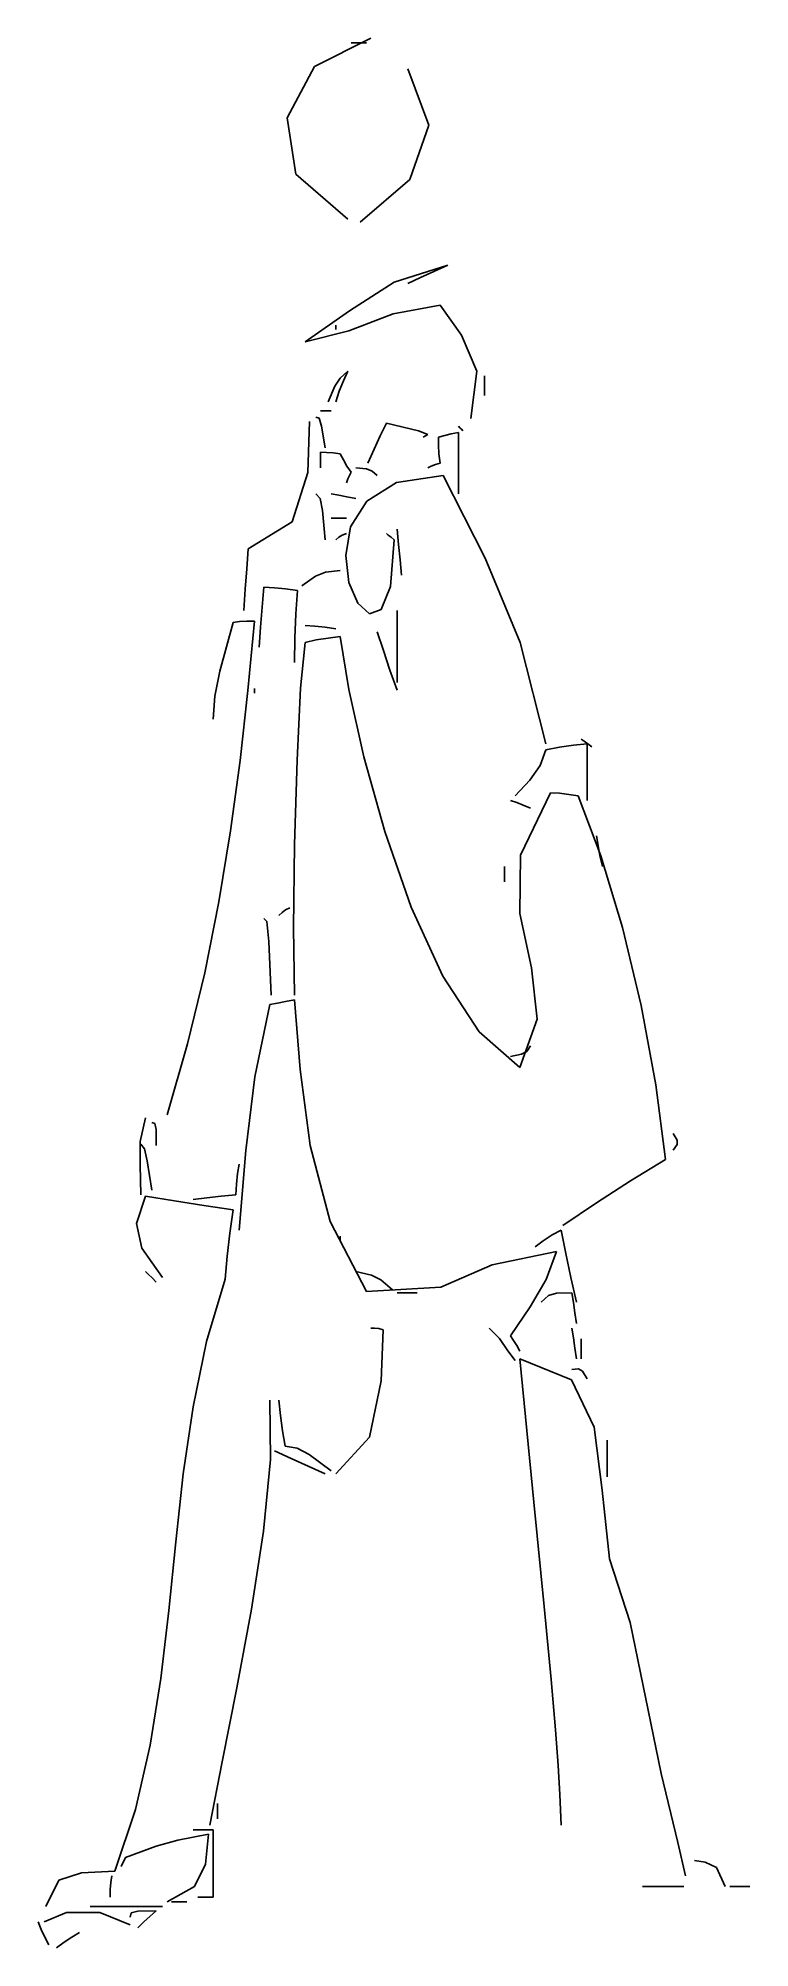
# Model space of a CAD drawing. Extents: x 0.53 to 1.22, y -0.03 to 1.82.
import ezdxf

# ---------------------------------------------------------------- set-up
doc = ezdxf.new("R2010")
doc.units = 0
doc.header["$LTSCALE"] = 0.000394
doc.layers.get('0').update_dxf_attribs({"linetype": 'CONTINUOUS'})

msp = doc.modelspace()

# ---------------------------------------------------------------- linework, layer by layer
for p, q in [((0.8004, 1.7941), (0.8552, 1.8217)), ((0.8359, 1.8172), (0.8404, 1.8172)), ((0.8404, 1.8172), (0.8453, 1.8172)), ((0.8453, 1.8172), (0.8508, 1.8172)), ((0.7739, 1.7446), (0.8004, 1.7941)), ((0.9113, 1.7376), (0.8909, 1.792)), ((0.7825, 1.6899), (0.7739, 1.7446)), ((0.8927, 1.6849), (0.9113, 1.7376)), ((0.8329, 1.6464), (0.7825, 1.6899)), ((0.8448, 1.6435), (0.8927, 1.6849)), ((0.8775, 1.5856), (0.9295, 1.6019)), ((0.9162, 1.5959), (0.9032, 1.59)), ((0.9295, 1.6019), (0.9162, 1.5959)), ((0.8344, 1.5578), (0.8775, 1.5856)), ((0.9032, 1.59), (0.8909, 1.584)), ((0.7914, 1.5276), (0.8344, 1.5578)), ((0.8766, 1.5547), (0.8338, 1.5382)), ((0.9221, 1.5633), (0.8766, 1.5547)), ((0.943, 1.5341), (0.9221, 1.5633)), ((0.8338, 1.5382), (0.7914, 1.5276)), ((0.8211, 1.5425), (0.8211, 1.5439)), ((0.8211, 1.541), (0.8211, 1.5425)), ((0.8211, 1.5395), (0.8211, 1.541)), ((0.9576, 1.4993), (0.943, 1.5341)), ((0.8253, 1.4924), (0.8329, 1.4994)), ((0.8329, 1.4994), (0.8285, 1.49)), ((0.9518, 1.4534), (0.9576, 1.4993)), ((0.8136, 1.4697), (0.8203, 1.4847)), ((0.8203, 1.4847), (0.8253, 1.4924)), ((0.8245, 1.48), (0.8211, 1.4697)), ((0.8285, 1.49), (0.8245, 1.48)), ((0.9651, 1.4889), (0.9651, 1.4949)), ((0.9651, 1.4826), (0.9651, 1.4889)), ((0.9651, 1.4756), (0.9651, 1.4826)), ((0.8092, 1.4608), (0.8062, 1.4608)), ((0.8126, 1.4608), (0.8092, 1.4608)), ((0.8166, 1.4608), (0.8126, 1.4608)), ((0.7939, 1.4013), (0.7958, 1.4504)), ((0.8051, 1.4537), (0.8018, 1.4548)), ((0.8074, 1.446), (0.8051, 1.4537)), ((0.8107, 1.4251), (0.8074, 1.446)), ((0.8641, 1.4366), (0.8701, 1.4489)), ((0.8701, 1.4489), (0.9011, 1.4415)), ((0.9414, 1.4444), (0.9399, 1.4459)), ((0.9428, 1.443), (0.9414, 1.4444)), ((0.9443, 1.4415), (0.9428, 1.443)), ((0.8582, 1.4236), (0.8641, 1.4366)), ((0.9011, 1.4415), (0.9103, 1.438)), ((0.9103, 1.438), (0.9057, 1.4355)), ((0.9266, 1.437), (0.9206, 1.4355)), ((0.9206, 1.4355), (0.9206, 1.4277)), ((0.9206, 1.4277), (0.921, 1.4191)), ((0.9329, 1.4385), (0.9266, 1.437)), ((0.9399, 1.44), (0.9329, 1.4385)), ((0.9399, 1.4206), (0.9399, 1.44)), ((0.8062, 1.4207), (0.8062, 1.4162)), ((0.8122, 1.4206), (0.8062, 1.4207)), ((0.8062, 1.4162), (0.8062, 1.4113)), ((0.8062, 1.4113), (0.8062, 1.4058)), ((0.8185, 1.4202), (0.8122, 1.4206)), ((0.8255, 1.4192), (0.8185, 1.4202)), ((0.8285, 1.4133), (0.8255, 1.4192)), ((0.8319, 1.4073), (0.8285, 1.4133)), ((0.8359, 1.4014), (0.8319, 1.4073)), ((0.851, 1.4046), (0.8404, 1.4058)), ((0.8523, 1.4103), (0.8582, 1.4236)), ((0.9136, 1.4073), (0.9102, 1.4058)), ((0.9176, 1.4088), (0.9136, 1.4073)), ((0.9221, 1.4103), (0.9176, 1.4088)), ((0.921, 1.4191), (0.9221, 1.4103)), ((0.9399, 1.4009), (0.9399, 1.4206)), ((0.7789, 1.3535), (0.7939, 1.4013)), ((0.8315, 1.391), (0.8329, 1.395)), ((0.8329, 1.395), (0.8344, 1.3984)), ((0.8344, 1.3984), (0.8359, 1.4014)), ((0.8564, 1.4026), (0.851, 1.4046)), ((0.88, 1.3915), (0.8511, 1.3734)), ((0.8612, 1.3984), (0.8564, 1.4026)), ((0.925, 1.3984), (0.88, 1.3915)), ((0.9657, 1.3182), (0.925, 1.3984)), ((0.9399, 1.3806), (0.9399, 1.4009)), ((0.806, 1.376), (0.8018, 1.3806)), ((0.8084, 1.3644), (0.806, 1.376)), ((0.8241, 1.3791), (0.8166, 1.3806)), ((0.8319, 1.3776), (0.8241, 1.3791)), ((0.8404, 1.3761), (0.8319, 1.3776)), ((0.8511, 1.3734), (0.8355, 1.3484)), ((0.7364, 1.3271), (0.7789, 1.3535)), ((0.8107, 1.336), (0.8084, 1.3644)), ((0.8166, 1.3568), (0.8211, 1.3568)), ((0.8211, 1.3568), (0.826, 1.3568)), ((0.826, 1.3568), (0.8315, 1.3568)), ((0.8211, 1.336), (0.8241, 1.3386)), ((0.8241, 1.3386), (0.8274, 1.3404)), ((0.8274, 1.3404), (0.8315, 1.342)), ((0.8355, 1.3484), (0.8307, 1.3209)), ((0.872, 1.3404), (0.8701, 1.342)), ((0.8746, 1.3386), (0.872, 1.3404)), ((0.874, 1.2909), (0.8775, 1.336)), ((0.8775, 1.336), (0.8746, 1.3386)), ((0.882, 1.3316), (0.8805, 1.3464)), ((0.8834, 1.3167), (0.882, 1.3316)), ((0.7349, 1.3078), (0.7364, 1.3271)), ((0.8307, 1.3209), (0.8339, 1.2948)), ((0.8849, 1.3019), (0.8834, 1.3167)), ((0.9997, 1.2366), (0.9657, 1.3182)), ((0.7334, 1.2881), (0.7349, 1.3078)), ((0.7884, 1.2915), (0.8016, 1.3009)), ((0.8016, 1.3009), (0.8113, 1.3048)), ((0.8113, 1.3048), (0.8255, 1.3063)), ((0.8339, 1.2948), (0.8425, 1.2746)), ((0.732, 1.2677), (0.7334, 1.2881)), ((0.7513, 1.29), (0.7498, 1.2707)), ((0.7617, 1.2896), (0.7513, 1.29)), ((0.7725, 1.2885), (0.7617, 1.2896)), ((0.7839, 1.287), (0.7725, 1.2885)), ((0.7825, 1.2643), (0.7839, 1.287)), ((0.8652, 1.2684), (0.874, 1.2909)), ((0.7424, 1.2573), (0.735, 1.2573)), ((0.7361, 1.1902), (0.7424, 1.2573)), ((0.7498, 1.2707), (0.7483, 1.2514)), ((0.7814, 1.2409), (0.7825, 1.2643)), ((0.8425, 1.2746), (0.8538, 1.2644)), ((0.8538, 1.2644), (0.8652, 1.2684)), ((0.8805, 1.245), (0.8805, 1.2677)), ((0.7216, 1.2558), (0.709, 1.2088)), ((0.7279, 1.2569), (0.7216, 1.2558)), ((0.735, 1.2573), (0.7279, 1.2569)), ((0.7483, 1.2514), (0.7468, 1.2321)), ((0.781, 1.2172), (0.7814, 1.2409)), ((0.8007, 1.2524), (0.7914, 1.2529)), ((0.8022, 1.2391), (0.7914, 1.2365)), ((0.8107, 1.2513), (0.8007, 1.2524)), ((0.8137, 1.2409), (0.8022, 1.2391)), ((0.8211, 1.2499), (0.8107, 1.2513)), ((0.8255, 1.2425), (0.8137, 1.2409)), ((0.8338, 1.1912), (0.8255, 1.2425)), ((0.8672, 1.2287), (0.8612, 1.2469)), ((0.8805, 1.2216), (0.8805, 1.245)), ((0.7914, 1.2365), (0.7871, 1.1925)), ((0.8735, 1.2097), (0.8672, 1.2287)), ((0.8805, 1.1979), (0.8805, 1.2216)), ((1.0245, 1.1385), (0.9997, 1.2366)), ((0.709, 1.2088), (0.704, 1.1846)), ((0.8805, 1.1905), (0.8735, 1.2097)), ((0.704, 1.1846), (0.7023, 1.1623)), ((0.7286, 1.1224), (0.7361, 1.1902)), ((0.7424, 1.1905), (0.7424, 1.192)), ((0.7424, 1.189), (0.7424, 1.1905)), ((0.7424, 1.1875), (0.7424, 1.189)), ((0.7871, 1.1925), (0.7836, 1.1227)), ((0.8483, 1.126), (0.8338, 1.1912)), ((1.0245, 1.1326), (1.0191, 1.1174)), ((1.0379, 1.1351), (1.0245, 1.1326)), ((1.0513, 1.137), (1.0379, 1.1351)), ((1.0646, 1.1385), (1.0513, 1.137)), ((1.0617, 1.1411), (1.0587, 1.143)), ((1.0651, 1.1385), (1.0617, 1.1411)), ((1.0646, 1.1206), (1.0646, 1.1385)), ((1.0691, 1.1355), (1.0651, 1.1385)), ((0.7193, 1.0542), (0.7286, 1.1224)), ((0.7836, 1.1227), (0.7812, 1.0409)), ((0.8685, 1.0534), (0.8483, 1.126)), ((1.0191, 1.1174), (1.0091, 1.1032)), ((1.0646, 1.1024), (1.0646, 1.1206)), ((1.0091, 1.1032), (0.9948, 1.088)), ((1.029, 1.091), (0.9999, 1.0307)), ((1.0379, 1.0906), (1.029, 1.091)), ((1.0646, 1.0836), (1.0646, 1.1024)), ((0.9964, 1.0816), (0.9904, 1.0836)), ((1.0027, 1.0791), (0.9964, 1.0816)), ((1.0097, 1.0761), (1.0027, 1.0791)), ((1.0468, 1.0895), (1.0379, 1.0906)), ((1.0557, 1.088), (1.0468, 1.0895)), ((1.0778, 1.0299), (1.0557, 1.088)), ((0.708, 0.9856), (0.7193, 1.0542)), ((0.7812, 1.0409), (0.7802, 0.9604)), ((0.8941, 0.9804), (0.8685, 1.0534)), ((1.0751, 1.0401), (1.0735, 1.0494)), ((1.0769, 1.0301), (1.0751, 1.0401)), ((0.9844, 1.0152), (0.9844, 1.0197)), ((0.9999, 1.0307), (0.9995, 0.9743)), ((1.0795, 1.0197), (1.0769, 1.0301)), ((1.0986, 0.9605), (1.0778, 1.0299)), ((0.9844, 1.0104), (0.9844, 1.0152)), ((0.9844, 1.0049), (0.9844, 1.0104)), ((0.6942, 0.9168), (0.708, 0.9856)), ((0.9247, 0.9135), (0.8941, 0.9804)), ((0.7545, 0.9665), (0.7513, 0.9692)), ((0.7564, 0.9472), (0.7545, 0.9665)), ((0.7661, 0.9722), (0.7691, 0.9751)), ((0.7691, 0.9751), (0.7725, 0.9777)), ((0.7725, 0.9777), (0.7765, 0.9796)), ((0.9995, 0.9743), (1.0106, 0.9215)), ((0.7587, 0.895), (0.7564, 0.9472)), ((0.7802, 0.9604), (0.781, 0.895)), ((1.1168, 0.885), (1.0986, 0.9605)), ((0.6776, 0.8479), (0.6942, 0.9168)), ((0.9599, 0.8595), (0.9247, 0.9135)), ((1.0106, 0.9215), (1.0162, 0.8719)), ((0.7647, 0.8875), (0.7572, 0.8861)), ((0.7725, 0.889), (0.7647, 0.8875)), ((0.781, 0.8905), (0.7725, 0.889)), ((0.7867, 0.823), (0.781, 0.8905)), ((0.7572, 0.8861), (0.7429, 0.8159)), ((1.0162, 0.8719), (0.9993, 0.8252)), ((1.1311, 0.8084), (1.1168, 0.885)), ((0.9993, 0.8252), (0.9599, 0.8595)), ((0.6577, 0.7791), (0.6776, 0.8479)), ((0.9904, 0.8356), (1.001, 0.8379)), ((1.001, 0.8379), (1.006, 0.8406)), ((1.006, 0.8406), (1.0097, 0.846)), ((0.7429, 0.8159), (0.7339, 0.7448)), ((0.7964, 0.7494), (0.7867, 0.823)), ((1.1404, 0.7361), (1.1311, 0.8084)), ((0.6318, 0.7533), (0.6369, 0.7762)), ((0.646, 0.7709), (0.6429, 0.7717)), ((0.6471, 0.7651), (0.646, 0.7709)), ((0.6473, 0.7494), (0.6471, 0.7651)), ((1.1517, 0.7548), (1.1478, 0.7613)), ((0.6316, 0.7307), (0.6318, 0.7533)), ((0.6358, 0.7463), (0.6325, 0.7509)), ((0.6385, 0.7347), (0.6358, 0.7463)), ((0.7339, 0.7448), (0.7275, 0.6677)), ((0.8158, 0.6758), (0.7964, 0.7494)), ((1.1478, 0.745), (1.1517, 0.7505)), ((1.1517, 0.7505), (1.1517, 0.7548)), ((0.6325, 0.7019), (0.6316, 0.7307)), ((0.6429, 0.7064), (0.6385, 0.7347)), ((0.725, 0.7122), (0.7261, 0.7223)), ((0.7261, 0.7223), (0.7275, 0.7316)), ((1.1066, 0.7152), (1.1404, 0.7361)), ((0.7245, 0.7019), (0.725, 0.7122)), ((1.0736, 0.694), (1.1066, 0.7152)), ((0.6369, 0.7004), (0.6283, 0.6741)), ((0.6651, 0.696), (0.6369, 0.7004)), ((0.6933, 0.6915), (0.6651, 0.696)), ((0.683, 0.6974), (0.6964, 0.6989)), ((0.7216, 0.6871), (0.6933, 0.6915)), ((0.6964, 0.6989), (0.7101, 0.7004)), ((0.7101, 0.7004), (0.7245, 0.7019)), ((0.7186, 0.6648), (0.7216, 0.6871)), ((1.0409, 0.6722), (1.0736, 0.694)), ((0.6283, 0.6741), (0.6332, 0.65)), ((0.8508, 0.6083), (0.8158, 0.6758)), ((1.0394, 0.6677), (1.0305, 0.6629)), ((1.0439, 0.645), (1.0394, 0.6677)), ((0.6332, 0.65), (0.6532, 0.6217)), ((0.7161, 0.6425), (0.7186, 0.6648)), ((0.8255, 0.6603), (0.8255, 0.6618)), ((0.8255, 0.6588), (0.8255, 0.6603)), ((0.8255, 0.6574), (0.8255, 0.6588)), ((1.022, 0.6573), (1.0141, 0.6514)), ((1.0305, 0.6629), (1.022, 0.6573)), ((0.7141, 0.6202), (0.7161, 0.6425)), ((0.9727, 0.634), (0.9229, 0.6124)), ((1.0349, 0.647), (0.9727, 0.634)), ((1.0247, 0.6198), (1.0349, 0.647)), ((1.0487, 0.6217), (1.0439, 0.645)), ((0.6399, 0.6246), (0.6369, 0.6276)), ((0.6433, 0.6213), (0.6399, 0.6246)), ((0.6473, 0.6173), (0.6433, 0.6213)), ((0.6959, 0.5597), (0.7141, 0.6202)), ((0.8556, 0.624), (0.8404, 0.6276)), ((0.9229, 0.6124), (0.8508, 0.6083)), ((0.8648, 0.6194), (0.8556, 0.624)), ((0.876, 0.6098), (0.8648, 0.6194)), ((1.0095, 0.5934), (1.0247, 0.6198)), ((1.0542, 0.5979), (1.0487, 0.6217)), ((0.8805, 0.6069), (0.8865, 0.6069)), ((0.8865, 0.6069), (0.8928, 0.6069)), ((0.8928, 0.6069), (0.8998, 0.6069)), ((0.9904, 0.5653), (1.0095, 0.5934)), ((1.0271, 0.6042), (1.0201, 0.5979)), ((1.0348, 0.6065), (1.0271, 0.6042)), ((1.0498, 0.6069), (1.0348, 0.6065)), ((1.0513, 0.5975), (1.0498, 0.6069)), ((1.0527, 0.5875), (1.0513, 0.5975)), ((1.0542, 0.5772), (1.0527, 0.5875)), ((0.6829, 0.4966), (0.6959, 0.5597)), ((0.8586, 0.5726), (0.8552, 0.5727)), ((0.8627, 0.5723), (0.8586, 0.5726)), ((0.8671, 0.5712), (0.8627, 0.5723)), ((0.8651, 0.5218), (0.8671, 0.5712)), ((0.9797, 0.5626), (0.9696, 0.5727)), ((0.9876, 0.5506), (0.9797, 0.5626)), ((0.9933, 0.5608), (0.9904, 0.5653)), ((0.9963, 0.5559), (0.9933, 0.5608)), ((0.9993, 0.5504), (0.9963, 0.5559)), ((1.0513, 0.5634), (1.0498, 0.5727)), ((1.0527, 0.5533), (1.0513, 0.5634)), ((1.0587, 0.5563), (1.0587, 0.5623)), ((1.0587, 0.55), (1.0587, 0.5563)), ((0.9948, 0.5415), (0.9876, 0.5506)), ((0.9993, 0.543), (1.013, 0.4042)), ((1.0493, 0.5226), (0.9993, 0.543)), ((1.0542, 0.543), (1.0527, 0.5533)), ((1.0587, 0.543), (1.0587, 0.55)), ((0.8538, 0.4671), (0.8651, 0.5218)), ((1.0713, 0.4768), (1.0493, 0.5226)), ((1.0563, 0.5333), (1.0498, 0.5326)), ((1.0601, 0.531), (1.0563, 0.5333)), ((1.0646, 0.5237), (1.0601, 0.531)), ((0.7579, 0.4454), (0.7572, 0.5029)), ((0.7677, 0.4881), (0.7661, 0.5029)), ((0.6735, 0.4317), (0.6829, 0.4966)), ((0.7695, 0.4732), (0.7677, 0.4881)), ((0.7721, 0.4583), (0.7695, 0.4732)), ((0.8211, 0.4316), (0.8538, 0.4671)), ((1.079, 0.4158), (1.0713, 0.4768)), ((1.0839, 0.4524), (1.0839, 0.4643)), ((0.7511, 0.3761), (0.7579, 0.4454)), ((0.778, 0.4465), (0.7617, 0.4539)), ((0.7836, 0.4565), (0.7721, 0.4583)), ((0.7943, 0.439), (0.778, 0.4465)), ((0.7952, 0.4503), (0.7836, 0.4565)), ((0.8166, 0.4346), (0.7952, 0.4503)), ((1.0839, 0.4405), (1.0839, 0.4524)), ((0.6662, 0.3657), (0.6735, 0.4317)), ((0.8107, 0.4316), (0.7943, 0.439)), ((1.0839, 0.4286), (1.0839, 0.4405)), ((1.0861, 0.3493), (1.079, 0.4158)), ((1.013, 0.4042), (1.0229, 0.3033)), ((0.7394, 0.3006), (0.7511, 0.3761)), ((0.6595, 0.2993), (0.6662, 0.3657)), ((1.1062, 0.2876), (1.0861, 0.3493)), ((0.6518, 0.2335), (0.6595, 0.2993)), ((0.7252, 0.2243), (0.7394, 0.3006)), ((1.0229, 0.3033), (1.0297, 0.2325)), ((1.1362, 0.1415), (1.1062, 0.2876)), ((0.6415, 0.169), (0.6518, 0.2335)), ((0.711, 0.1527), (0.7252, 0.2243)), ((1.0297, 0.2325), (1.034, 0.1838)), ((0.6272, 0.1066), (0.6415, 0.169)), ((1.034, 0.1838), (1.0366, 0.1493)), ((0.6993, 0.0915), (0.711, 0.1527)), ((1.0366, 0.1493), (1.0382, 0.1212)), ((1.1524, 0.0747), (1.1362, 0.1415)), ((0.7067, 0.1078), (0.7067, 0.1123)), ((1.0382, 0.1212), (1.0394, 0.0915)), ((0.6072, 0.047), (0.6272, 0.1066)), ((0.7067, 0.103), (0.7067, 0.1078)), ((0.7067, 0.0975), (0.7067, 0.103)), ((0.6681, 0.0768), (0.6473, 0.0711)), ((0.6978, 0.0826), (0.6681, 0.0768)), ((0.6889, 0.0871), (0.683, 0.0871)), ((0.6953, 0.0871), (0.6889, 0.0871)), ((0.695, 0.0538), (0.6978, 0.0826)), ((0.7023, 0.0871), (0.6953, 0.0871)), ((0.7023, 0.0658), (0.7023, 0.0871)), ((1.1597, 0.0425), (1.1524, 0.0747)), ((0.6161, 0.0574), (0.6146, 0.0544)), ((0.6176, 0.0603), (0.6161, 0.0574)), ((0.6473, 0.0711), (0.6176, 0.0603)), ((0.7023, 0.044), (0.7023, 0.0658)), ((1.1789, 0.0558), (1.1686, 0.0574)), ((1.1899, 0.0506), (1.1789, 0.0558)), ((0.5404, 0.0128), (0.5528, 0.0382)), ((0.5528, 0.0382), (0.575, 0.0454)), ((0.575, 0.0454), (0.6072, 0.047)), ((0.6032, 0.0361), (0.6042, 0.0425)), ((0.6042, 0.0425), (0.6032, 0.0361)), ((0.6146, 0.0544), (0.6132, 0.0514)), ((0.6843, 0.0322), (0.695, 0.0538)), ((0.7023, 0.0217), (0.7023, 0.044)), ((1.1983, 0.0321), (1.1899, 0.0506)), ((0.6028, 0.0291), (0.6032, 0.0361)), ((0.6032, 0.0361), (0.6028, 0.0291)), ((0.6028, 0.0217), (0.6028, 0.0291)), ((0.6028, 0.0291), (0.6028, 0.0217)), ((0.6577, 0.0173), (0.6843, 0.0322)), ((0.6874, 0.0217), (0.6919, 0.0217)), ((0.6919, 0.0217), (0.6968, 0.0217)), ((0.6968, 0.0217), (0.7023, 0.0217)), ((1.1181, 0.0321), (1.1314, 0.0321)), ((1.1314, 0.0321), (1.1448, 0.0321)), ((1.1448, 0.0321), (1.1582, 0.0321)), ((1.2027, 0.0321), (1.2087, 0.0321)), ((1.2087, 0.0321), (1.2151, 0.0321)), ((1.2151, 0.0321), (1.222, 0.0321)), ((0.5605, 0.0068), (0.5389, -0.002)), ((0.5926, 0.007), (0.5605, 0.0068)), ((0.6062, 0.0128), (0.5834, 0.0128)), ((0.6221, -0.005), (0.5926, 0.007)), ((0.6295, 0.0128), (0.6062, 0.0128)), ((0.623, 0.0066), (0.6221, 0.0024)), ((0.6295, 0.0081), (0.623, 0.0066)), ((0.6532, 0.0128), (0.6295, 0.0128)), ((0.6473, 0.0084), (0.6295, 0.0081)), ((0.6354, -0.0021), (0.6414, 0.0035)), ((0.6414, 0.0035), (0.6473, 0.0084)), ((0.6622, 0.0173), (0.6667, 0.0173)), ((0.6667, 0.0173), (0.6715, 0.0173)), ((0.6715, 0.0173), (0.677, 0.0173)), ((0.536, -0.0095), (0.533, -0.002)), ((0.5393, -0.0169), (0.536, -0.0095)), ((0.5434, -0.0243), (0.5393, -0.0169)), ((0.5582, -0.0218), (0.5656, -0.0169)), ((0.5656, -0.0169), (0.5731, -0.0124)), ((0.6295, -0.008), (0.6354, -0.0021)), ((0.5508, -0.0273), (0.5582, -0.0218))]:
    msp.add_line(p, q)

doc.saveas('drawing.dxf')
